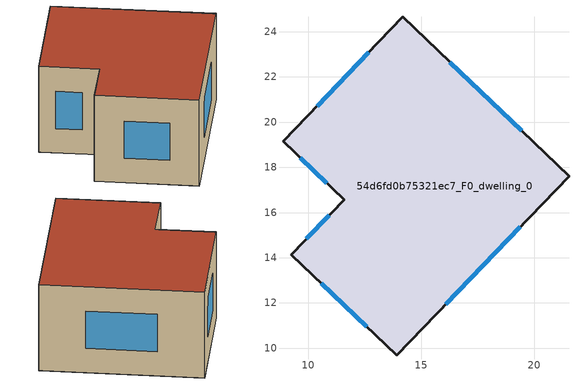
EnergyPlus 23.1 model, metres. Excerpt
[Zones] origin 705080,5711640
54d6fd0b75321ec7_F0_dwelling_0
 floor ground (EU_floor_Construction): 13.91,9.68 21.54,17.61 14.18,24.66 8.88,19.15 11.58,16.56 9.26,14.14 z0
 wall outside (EU_wall_Construction): 11.58,16.56 8.88,19.15 14.18,24.66 21.54,17.61 13.91,9.68 9.26,14.14 11.58,16.56 z0:6
 window (EU_Window_Construction): 10.82,17.3 9.65,18.41 / 10.39,20.71 12.68,23.1 / 16.27,22.66 19.45,19.61 / 19.37,15.36 16.08,11.94 / 12.59,10.95 10.58,12.88 / 9.92,14.83 10.92,15.87 z1.7:4.3
 roof outside (EU_roof_Construction): 21.54,17.61 13.91,9.68 9.26,14.14 11.58,16.56 8.88,19.15 14.18,24.66 z6
[Building]
EU S2 Campaign: North Axis=0; Terrain=City; Solar Distribution=FullExterior
[Site:Location]
London: Latitude=51.5; Longitude=-0.5; Time Zone=0; Elevation=25
[SizingPeriod:WeatherFileDays]
AnnualSizingPeriod: Begin Month=1; Begin Day of Month=1; End Month=12; End Day of Month=31; Day of Week for Start Day=Monday; Use Weather File Daylight Saving Period=No; Use Weather File Rain and Snow Indicators=No
[MATERIAL]
EU_InternalMass_Material: Roughness=MediumRough; Thickness=0.1; Conductivity=1; Density=1800; Specific Heat=900; Thermal Absorptance=0.9; Solar Absorptance=0.7; Visible Absorptance=0.7
[MATERIAL:NOMASS] Roughness=MediumRough; Thermal Absorptance=0.9; Solar Absorptance=0.7; Visible Absorptance=0.7
Name | Thermal Resistance
EU_wall_NoMass | 0.733725
EU_roof_NoMass | 0.779582
EU_floor_NoMass | 1.52114
[WINDOWMATERIAL:SIMPLEGLAZINGSYSTEM]
EU_Window_SimpleGlazing: UFactor=3.92839; Solar Heat Gain Coefficient=0.85; Visible Transmittance=0.85
[CONSTRUCTION]
EU_wall_Construction: EU_wall_NoMass
EU_roof_Construction: EU_roof_NoMass
EU_floor_Construction: EU_floor_NoMass
EU_InternalMass_Construction: EU_InternalMass_Material
EU_Window_Construction: EU_Window_SimpleGlazing
[ZONE]
54d6fd0b75321ec7_F0_dwelling_0: Type=1; Multiplier=1; Ceiling Height=autocalculate; Volume=597.224; Floor Area=autocalculate; Part of Total Floor Area=Yes
[INTERNALMASS]
54d6fd0b75321ec7_F0_dwelling_0_EU_InternalMass: Construction=EU_InternalMass_Construction; Zone or ZoneList=54d6fd0b75321ec7_F0_dwelling_0; Surface Area=99.5378
[OTHEREQUIPMENT]
EU_Step8_InternalGain_54d6fd0b75321ec7_F0_dwelling_0_f000: Fuel Type=Electricity; Zone or ZoneList or Space or SpaceList=54d6fd0b75321ec7_F0_dwelling_0; Schedule=EU_Step8_GainSchedule_54d6fd0b75321ec7_F0_dwelling_0_f000; Design Level Calculation Method=Watts/Area; Power per Zone Floor Area=1; Fraction Latent=0; Fraction Radiant=0; Fraction Lost=0; Carbon Dioxide Generation Rate=0; EndUse Subcategory=EU_Step8_InternalGains
[ZONEVENTILATION:DESIGNFLOWRATE]
EU_ConstantAir_54d6fd0b75321ec7_F0_dwelling_0: Zone or ZoneList or Space or SpaceList=54d6fd0b75321ec7_F0_dwelling_0; Schedule=EU_AlwaysOn; Design Flow Rate Calculation Method=AirChanges/Hour; Air Changes per Hour=0.481027; Ventilation Type=Natural; Fan Pressure Rise=0; Fan Total Efficiency=1; Constant Term Coefficient=1; Temperature Term Coefficient=0; Velocity Term Coefficient=0; Velocity Squared Term Coefficient=0; Minimum Indoor Temperature=-100; Maximum Indoor Temperature=100; Delta Temperature=-100; Minimum Outdoor Temperature=-100; Maximum Outdoor Temperature=100; Maximum Wind Speed=40
[HVACTEMPLATE:THERMOSTAT]
EU_HeatOnly_54d6fd0b75321ec7_F0_dwelling_0: Constant Heating Setpoint=20; Constant Cooling Setpoint=50
[HVACTEMPLATE:ZONE:IDEALLOADSAIRSYSTEM]
54d6fd0b75321ec7_F0_dwelling_0: Template Thermostat=EU_HeatOnly_54d6fd0b75321ec7_F0_dwelling_0; System Availability Schedule=EU_AlwaysOn; Maximum Heating Supply Air Temperature=50; Minimum Cooling Supply Air Temperature=13; Maximum Heating Supply Air Humidity Ratio=0.0156; Minimum Cooling Supply Air Humidity Ratio=0.0077; Heating Limit=NoLimit; Cooling Limit=NoLimit; Heating Availability Schedule=EU_AlwaysOn; Cooling Availability Schedule=EU_CoolingOff; Dehumidification Control Type=ConstantSensibleHeatRatio; Cooling Sensible Heat Ratio=0.7; Dehumidification Setpoint=60; Humidification Control Type=None; Humidification Setpoint=30; Outdoor Air Method=None; Outdoor Air Flow Rate per Person=0.00944; Outdoor Air Flow Rate per Zone Floor Area=0; Outdoor Air Flow Rate per Zone=0; Demand Controlled Ventilation Type=None; Outdoor Air Economizer Type=NoEconomizer; Heat Recovery Type=None; Sensible Heat Recovery Effectiveness=0.7; Latent Heat Recovery Effectiveness=0.65
[SIZING:ZONE]
54d6fd0b75321ec7_F0_dwelling_0: Zone Cooling Design Supply Air Temperature Input Method=SupplyAirTemperature; Zone Cooling Design Supply Air Temperature=13; Zone Heating Design Supply Air Temperature Input Method=SupplyAirTemperature; Zone Heating Design Supply Air Temperature=50; Zone Cooling Design Supply Air Humidity Ratio=0.008; Zone Heating Design Supply Air Humidity Ratio=0.008; Cooling Design Air Flow Method=DesignDay; Cooling Design Air Flow Rate=0; Cooling Minimum Air Flow per Zone Floor Area=0.000762; Cooling Minimum Air Flow=0; Cooling Minimum Air Flow Fraction=0.2; Heating Design Air Flow Method=DesignDay; Heating Design Air Flow Rate=0; Heating Maximum Air Flow per Zone Floor Area=0.002032; Heating Maximum Air Flow=0.141576; Heating Maximum Air Flow Fraction=0.3; Account for Dedicated Outdoor Air System=No; Dedicated Outdoor Air System Control Strategy=NeutralSupplyAir; Dedicated Outdoor Air Low Setpoint Temperature for Design=autosize; Dedicated Outdoor Air High Setpoint Temperature for Design=autosize; Zone Load Sizing Method=Sensible Load Only No Latent Load; Zone Latent Cooling Design Supply Air Humidity Ratio Input Method=HumidityRatioDifference; Zone Cooling Design Supply Air Humidity Ratio Difference=0.005; Zone Latent Heating Design Supply Air Humidity Ratio Input Method=HumidityRatioDifference; Zone Humidification Design Supply Air Humidity Ratio Difference=0.005
[SCHEDULE:CONSTANT]
Name | Hourly Value
EU_AlwaysOn | 1
EU_CoolingOff | 0
[SCHEDULE:FILE]
EU_Step8_GainSchedule_54d6fd0b75321ec7_F0_dwelling_0_f000: File=../../schedules/54d6fd0b75321ec7/54d6fd0b75321ec7_F0_dwelling_0_f000_gain.csv; Column Number=1; Rows to Skip at Top=0; Number of Hours of Data=8760; Column Separator=Comma; Interpolate to Timestep=No; Minutes per Item=60; Adjust Schedule for Daylight Savings=Yes
